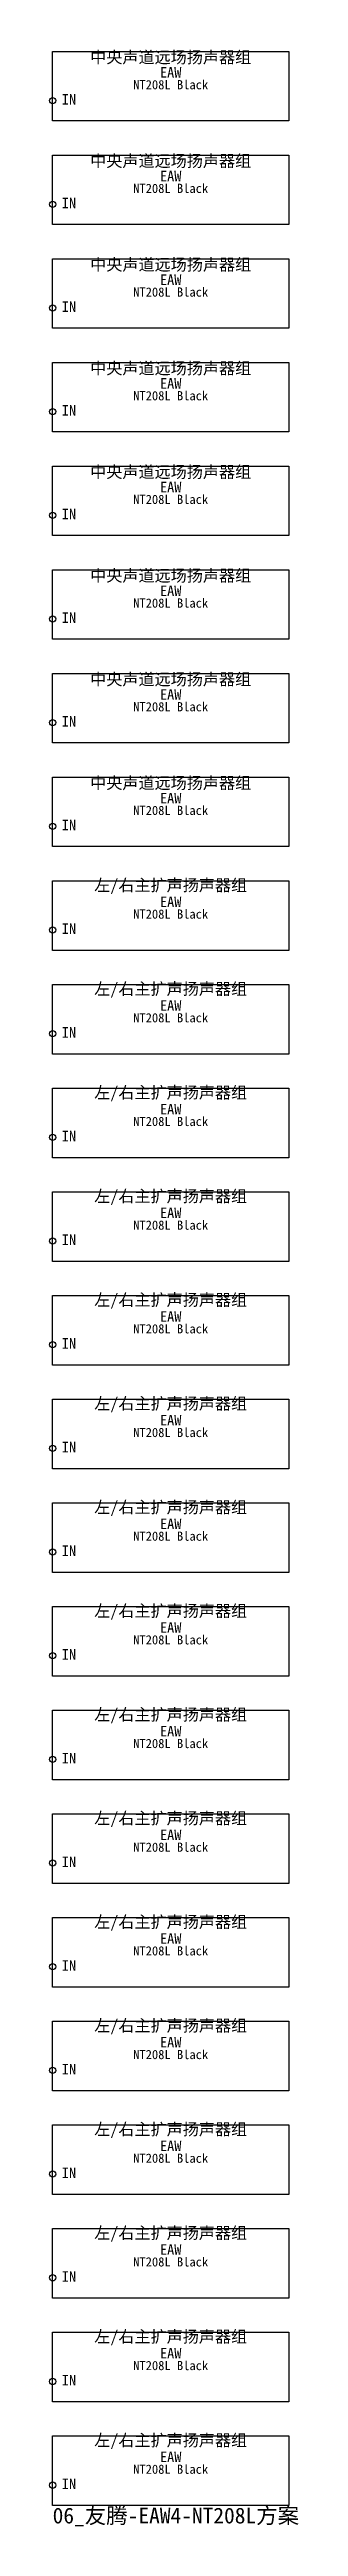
# Model space of a CAD drawing. Header units: metres. Extents: x 38 to 227, y -1926 to -39.
import ezdxf

# ---------------------------------------------------------------- set-up
doc = ezdxf.new("R2010")
doc.units = ezdxf.units.M
for name, color, linetype in [('DEVICES', 7, 'Continuous'), ('LABELS', 7, 'Continuous'), ('PORTS', 6, 'Continuous')]:
    doc.layers.add(name, color=color, linetype=linetype)
doc.styles.add('CJK', font='simsun.ttc')

msp = doc.modelspace()

# ---------------------------------------------------------------- linework, layer by layer
at = {"layer": 'DEVICES', "color": 7, "lineweight": 25, "true_color": 0xb4b2a9}
for points in [[(40, -40), (220, -40), (220, -93), (40, -93), (40, -40)], [(40, -119), (220, -119), (220, -172), (40, -172), (40, -119)], [(40, -198), (220, -198), (220, -251), (40, -251), (40, -198)], [(40, -277), (220, -277), (220, -330), (40, -330), (40, -277)], [(40, -356), (220, -356), (220, -409), (40, -409), (40, -356)], [(40, -435), (220, -435), (220, -488), (40, -488), (40, -435)], [(40, -514), (220, -514), (220, -567), (40, -567), (40, -514)], [(40, -593), (220, -593), (220, -646), (40, -646), (40, -593)], [(40, -672), (220, -672), (220, -725), (40, -725), (40, -672)], [(40, -751), (220, -751), (220, -804), (40, -804), (40, -751)], [(40, -830), (220, -830), (220, -883), (40, -883), (40, -830)], [(40, -909), (220, -909), (220, -962), (40, -962), (40, -909)], [(40, -988), (220, -988), (220, -1041), (40, -1041), (40, -988)], [(40, -1067), (220, -1067), (220, -1120), (40, -1120), (40, -1067)], [(40, -1146), (220, -1146), (220, -1199), (40, -1199), (40, -1146)], [(40, -1225), (220, -1225), (220, -1278), (40, -1278), (40, -1225)], [(40, -1304), (220, -1304), (220, -1357), (40, -1357), (40, -1304)], [(40, -1383), (220, -1383), (220, -1436), (40, -1436), (40, -1383)], [(40, -1462), (220, -1462), (220, -1515), (40, -1515), (40, -1462)], [(40, -1541), (220, -1541), (220, -1594), (40, -1594), (40, -1541)], [(40, -1620), (220, -1620), (220, -1673), (40, -1673), (40, -1620)], [(40, -1699), (220, -1699), (220, -1752), (40, -1752), (40, -1699)], [(40, -1778), (220, -1778), (220, -1831), (40, -1831), (40, -1778)], [(40, -1857), (220, -1857), (220, -1910), (40, -1910), (40, -1857)]]:
    msp.add_lwpolyline(points, dxfattribs=at)
at = {"layer": 'PORTS', "true_color": 0x5dcaa5}
for centre in [(40, -77.5), (40, -156.5), (40, -235.5), (40, -314.5), (40, -393.5), (40, -472.5), (40, -551.5), (40, -630.5), (40, -709.5), (40, -788.5), (40, -867.5), (40, -946.5), (40, -1025.5), (40, -1104.5), (40, -1183.5), (40, -1262.5), (40, -1341.5), (40, -1420.5), (40, -1499.5), (40, -1578.5), (40, -1657.5), (40, -1736.5), (40, -1815.5), (40, -1894.5)]:
    msp.add_circle(centre, 2.4, dxfattribs=at)

# ---------------------------------------------------------------- texts
at = {"layer": 'LABELS', "true_color": 0xf1efe8, "style": 'CJK'}
for s, insert, char_height, attachment_point in [('中央声道远场扬声器组', (130, -50), 9, 8), ('中央声道远场扬声器组', (130, -129), 9, 8), ('中央声道远场扬声器组', (130, -208), 9, 8), ('中央声道远场扬声器组', (130, -287), 9, 8), ('中央声道远场扬声器组', (130, -366), 9, 8), ('中央声道远场扬声器组', (130, -445), 9, 8), ('中央声道远场扬声器组', (130, -524), 9, 8), ('中央声道远场扬声器组', (130, -603), 9, 8), ('左/右主扩声扬声器组', (130, -682), 9, 8), ('左/右主扩声扬声器组', (130, -761), 9, 8), ('左/右主扩声扬声器组', (130, -840), 9, 8), ('左/右主扩声扬声器组', (130, -919), 9, 8), ('左/右主扩声扬声器组', (130, -998), 9, 8), ('左/右主扩声扬声器组', (130, -1077), 9, 8), ('左/右主扩声扬声器组', (130, -1156), 9, 8), ('左/右主扩声扬声器组', (130, -1235), 9, 8), ('左/右主扩声扬声器组', (130, -1314), 9, 8), ('左/右主扩声扬声器组', (130, -1393), 9, 8), ('左/右主扩声扬声器组', (130, -1472), 9, 8), ('左/右主扩声扬声器组', (130, -1551), 9, 8), ('左/右主扩声扬声器组', (130, -1630), 9, 8), ('左/右主扩声扬声器组', (130, -1709), 9, 8), ('左/右主扩声扬声器组', (130, -1788), 9, 8), ('左/右主扩声扬声器组', (130, -1867), 9, 8), ('06_友腾-EAW4-NT208L方案', (40, -1926), 12, 7)]:
    msp.add_mtext(s, dxfattribs=dict(at, insert=insert, char_height=char_height, attachment_point=attachment_point))
at = {"layer": 'LABELS', "true_color": 0xc4c2b8, "char_height": 8, "attachment_point": 8, "style": 'CJK'}
for insert in [(130, -60), (130, -139), (130, -218), (130, -297), (130, -376), (130, -455), (130, -534), (130, -613), (130, -692), (130, -771), (130, -850), (130, -929), (130, -1008), (130, -1087), (130, -1166), (130, -1245), (130, -1324), (130, -1403), (130, -1482), (130, -1561), (130, -1640), (130, -1719), (130, -1798), (130, -1877)]:
    msp.add_mtext('EAW', dxfattribs=dict(at, insert=insert))
at = {"layer": 'LABELS', "true_color": 0xf5f5ec, "char_height": 8, "attachment_point": 7, "style": 'CJK'}
for insert in [(47, -80.5), (47, -159.5), (47, -238.5), (47, -317.5), (47, -396.5), (47, -475.5), (47, -554.5), (47, -633.5), (47, -712.5), (47, -791.5), (47, -870.5), (47, -949.5), (47, -1028.5), (47, -1107.5), (47, -1186.5), (47, -1265.5), (47, -1344.5), (47, -1423.5), (47, -1502.5), (47, -1581.5), (47, -1660.5), (47, -1739.5), (47, -1818.5), (47, -1897.5)]:
    msp.add_mtext('IN', dxfattribs=dict(at, insert=insert))
at = {"layer": 'LABELS', "true_color": 0x9a978d, "char_height": 7, "attachment_point": 8, "style": 'CJK'}
for insert in [(130, -69), (130, -148), (130, -227), (130, -306), (130, -385), (130, -464), (130, -543), (130, -622), (130, -701), (130, -780), (130, -859), (130, -938), (130, -1017), (130, -1096), (130, -1175), (130, -1254), (130, -1333), (130, -1412), (130, -1491), (130, -1570), (130, -1649), (130, -1728), (130, -1807), (130, -1886)]:
    msp.add_mtext('NT208L Black', dxfattribs=dict(at, insert=insert))

doc.saveas('drawing.dxf')
